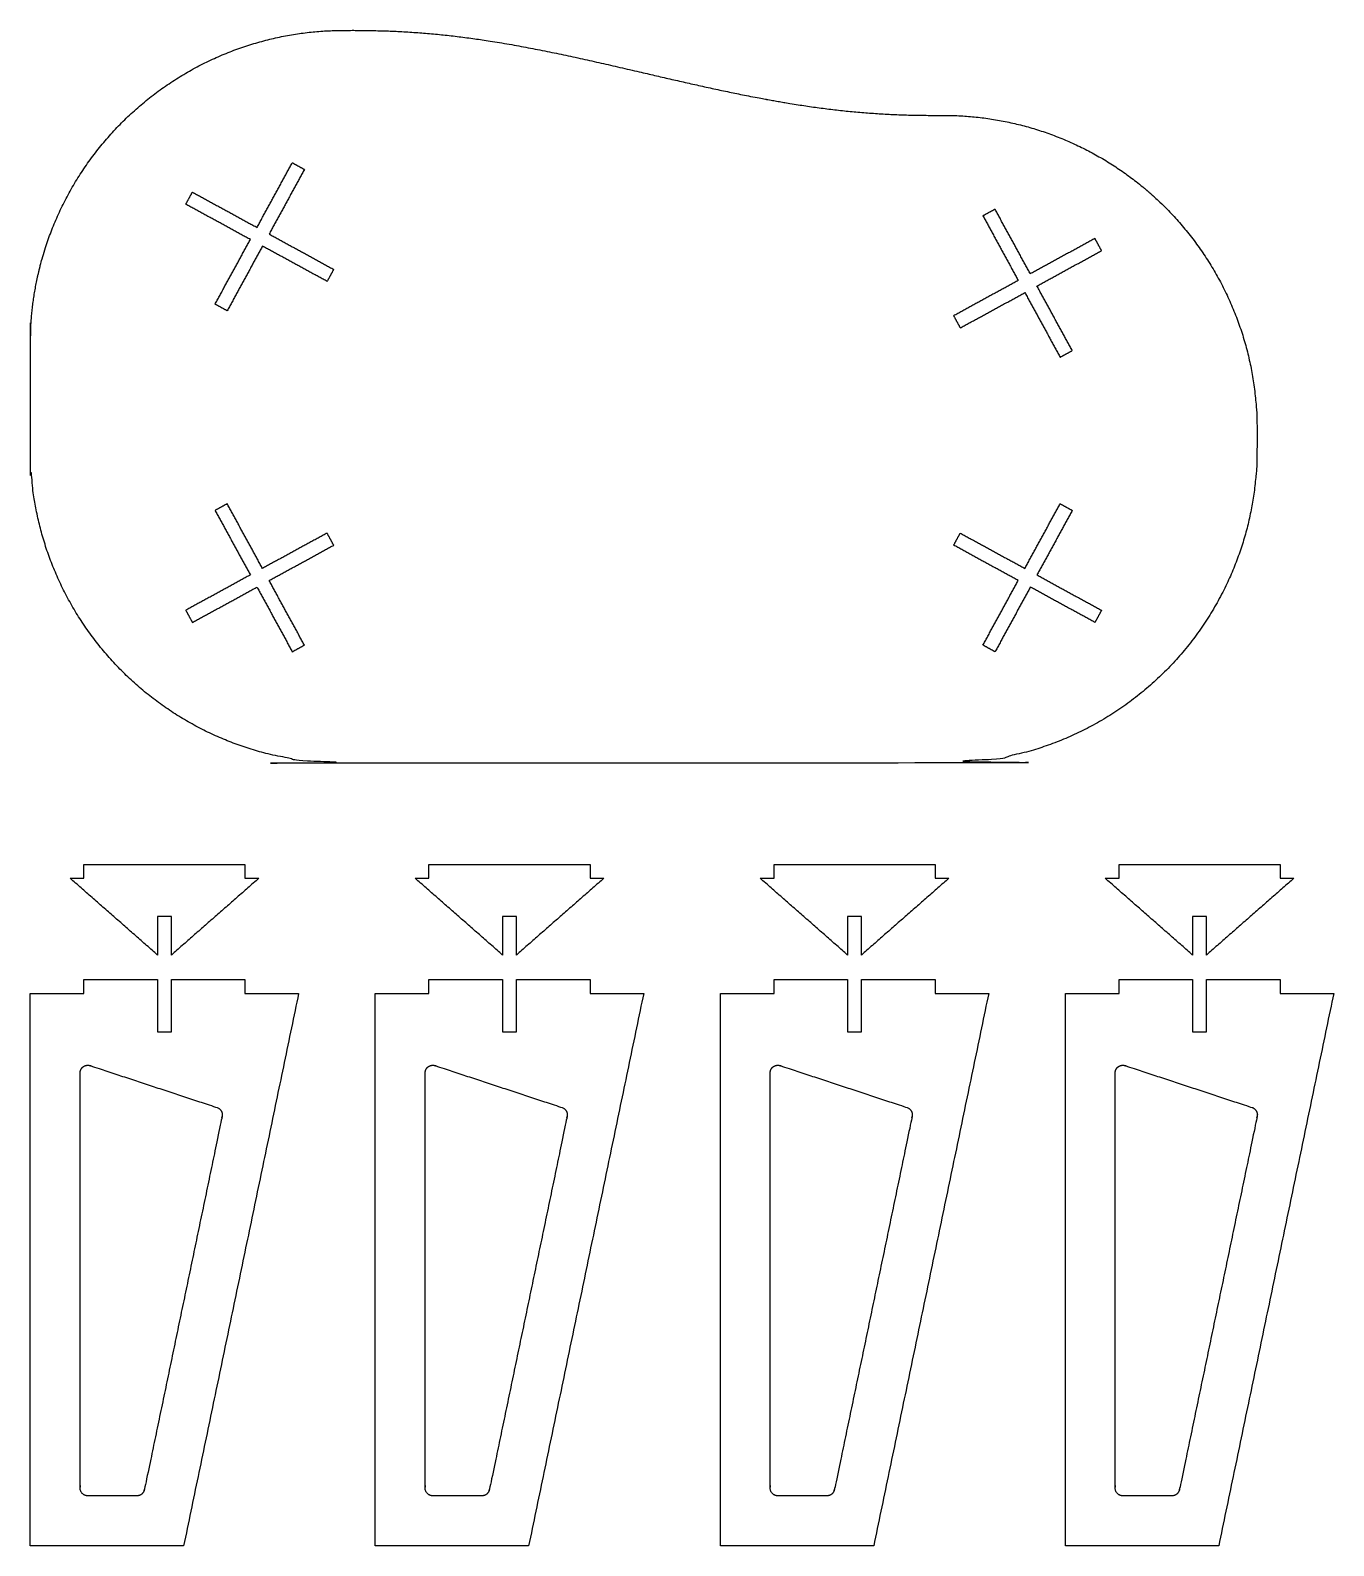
# Model space of a CAD drawing. Header units: millimetres. Extents: x 2458 to 4158, y -1020 to 955.
import ezdxf

# ---------------------------------------------------------------- set-up
doc = ezdxf.new("R2010")
doc.units = ezdxf.units.MM
doc.header["$MEASUREMENT"] = 0
doc.layers.add('Default', color=18, linetype='Continuous', true_color=0x000000)

msp = doc.modelspace()

# ---------------------------------------------------------------- linework, layer by layer
at = {"layer": 'Default'}
for points, weights, degree, knots in [([(2861.8, 955.3), (2624.6, 952.3), (2458, 783.5), (2458, 546.3), (2458, 500.6), (2458, 454.8), (2458, 409.1), (2458, 169.5), (2627.5, 0), (2867.1, 0), (3127.7, 0), (3388.3, 0), (3648.9, 0), (3888.5, 0), (4058, 169.5), (4058, 409.1), (4058, 417.9), (4058, 426.7), (4058, 435.5), (4058, 545.9), (4015.6, 647.9), (3937.2, 725.7), (3858.9, 803.6), (3756.6, 845.3), (3646.2, 844.6), (3605.5, 844.3), (3384.3, 853.5), (3129.1, 947.5), (2905.1, 955.9), (2861.8, 955.3)], [1, 0.807799429212, 0.807799429212, 1, 1, 1, 1, 0.804737854124, 0.804737854124, 1, 1, 1, 1, 0.804737854124, 0.804737854124, 1, 1, 1, 1, 0.948823891251, 0.948823891251, 1, 0.948823891251, 0.948823891251, 1, 1, 1, 1, 1, 1], 3, [0, 0, 0, 0, 637.267343, 637.267343, 637.267343, 637.419782, 637.419782, 637.419782, 1280.01828, 1280.01828, 1280.01828, 1280.506916, 1280.506916, 1280.506916, 1923.105413, 1923.105413, 1923.105413, 1923.134752, 1923.134752, 1923.134752, 2245.807447, 2245.807447, 2245.807447, 2568.480143, 2568.480143, 2568.480143, 2690.295173, 3232.922526, 3362.804574, 3362.804574, 3362.804574, 3362.804574]), ([(2523, -403.7), (2523, -674.4), (2523, -945), (2523, -955), (2533, -955), (2565, -955), (2597, -955), (2605.1, -955), (2606.8, -947), (2657.5, -703.7), (2708.2, -460.3), (2710, -451.6), (2701.6, -448.8), (2618.8, -421.5), (2536.1, -394.2), (2531.3, -392.6), (2527.1, -395.6), (2523, -398.6), (2523, -403.7)], [1, 1, 1, 0.707106781187, 1, 1, 1, 0.775871849635, 1, 1, 1, 0.745957230655, 1, 1, 1, 0.890508669978, 1, 0.890508669978, 1], 2, [-1339.51754, -1339.51754, -1339.51754, -798.223224, -798.223224, -782.515261, -782.515261, -718.500577, -718.500577, -704.846568, -704.846568, -207.652026, -207.652026, -193.075519, -193.075519, -18.893374, -18.893374, -9.446687, -9.446687, 0, 0, 0]), ([(2973, -403.7), (2973, -674.4), (2973, -945), (2973, -955), (2983, -955), (3015, -955), (3047, -955), (3055.1, -955), (3056.8, -947), (3107.5, -703.7), (3158.2, -460.3), (3160, -451.6), (3151.6, -448.8), (3068.8, -421.5), (2986.1, -394.2), (2981.3, -392.6), (2977.1, -395.6), (2973, -398.6), (2973, -403.7)], [1, 1, 1, 0.707106781187, 1, 1, 1, 0.775871849635, 1, 1, 1, 0.745957230655, 1, 1, 1, 0.890508669978, 1, 0.890508669978, 1], 2, [-1339.51754, -1339.51754, -1339.51754, -798.223224, -798.223224, -782.515261, -782.515261, -718.500577, -718.500577, -704.846568, -704.846568, -207.652026, -207.652026, -193.075519, -193.075519, -18.893374, -18.893374, -9.446687, -9.446687, 0, 0, 0]), ([(3423, -403.7), (3423, -674.4), (3423, -945), (3423, -955), (3433, -955), (3465, -955), (3497, -955), (3505.1, -955), (3506.8, -947), (3557.5, -703.7), (3608.2, -460.3), (3610, -451.6), (3601.6, -448.8), (3518.8, -421.5), (3436.1, -394.2), (3431.3, -392.6), (3427.1, -395.6), (3423, -398.6), (3423, -403.7)], [1, 1, 1, 0.707106781187, 1, 1, 1, 0.775871849635, 1, 1, 1, 0.745957230655, 1, 1, 1, 0.890508669978, 1, 0.890508669978, 1], 2, [-1339.51754, -1339.51754, -1339.51754, -798.223224, -798.223224, -782.515261, -782.515261, -718.500577, -718.500577, -704.846568, -704.846568, -207.652026, -207.652026, -193.075519, -193.075519, -18.893374, -18.893374, -9.446687, -9.446687, 0, 0, 0]), ([(3873, -403.7), (3873, -674.4), (3873, -945), (3873, -955), (3883, -955), (3915, -955), (3947, -955), (3955.1, -955), (3956.8, -947), (4007.5, -703.7), (4058.2, -460.3), (4060, -451.6), (4051.6, -448.8), (3968.8, -421.5), (3886.1, -394.2), (3881.3, -392.6), (3877.1, -395.6), (3873, -398.6), (3873, -403.7)], [1, 1, 1, 0.707106781187, 1, 1, 1, 0.775871849635, 1, 1, 1, 0.745957230655, 1, 1, 1, 0.890508669978, 1, 0.890508669978, 1], 2, [-1339.51754, -1339.51754, -1339.51754, -798.223224, -798.223224, -782.515261, -782.515261, -718.500577, -718.500577, -704.846568, -704.846568, -207.652026, -207.652026, -193.075519, -193.075519, -18.893374, -18.893374, -9.446687, -9.446687, 0, 0, 0])]:
    msp.add_rational_spline(points, weights, degree=degree, knots=knots, dxfattribs=at)
for points in [[(2753.7, 698.5), (2776.7, 740.6), (2799.7, 782.8)], [(2815.5, 774.1), (2792.5, 732), (2769.5, 689.9)], [(2799.7, 782.8), (2807.6, 778.4), (2815.5, 774.1)], [(2660.8, 728.7), (2665.1, 736.6), (2669.4, 744.5)], [(2669.4, 744.5), (2711.6, 721.5), (2753.7, 698.5)], [(2745, 682.7), (2702.9, 705.7), (2660.8, 728.7)], [(3716.3, 722.2), (3708.4, 717.9), (3700.5, 713.6)], [(3700.5, 713.6), (3723.5, 671.5), (3746.5, 629.3)], [(3762.3, 638), (3739.3, 680.1), (3716.3, 722.2)], [(2699, 598.5), (2722, 640.6), (2745, 682.7)], [(2760.8, 674.1), (2737.8, 632), (2714.8, 589.8)], [(2845.1, 628.1), (2803, 651.1), (2760.8, 674.1)], [(2769.5, 689.9), (2811.6, 666.9), (2853.7, 643.8)], [(3846.6, 684), (3804.4, 661), (3762.3, 638)], [(3855.2, 668.2), (3850.9, 676.1), (3846.6, 684)], [(3771, 622.2), (3813.1, 645.2), (3855.2, 668.2)], [(2853.7, 643.8), (2849.4, 635.9), (2845.1, 628.1)], [(3746.5, 629.3), (3704.4, 606.3), (3662.3, 583.3)], [(3670.9, 567.5), (3713, 590.5), (3755.2, 613.5)], [(3755.2, 613.5), (3778.2, 571.4), (3801.2, 529.3)], [(3817, 537.9), (3794, 580), (3771, 622.2)], [(2714.8, 589.8), (2706.9, 594.1), (2699, 598.5)], [(3662.3, 583.3), (3666.6, 575.4), (3670.9, 567.5)], [(3801.2, 529.3), (3809.1, 533.6), (3817, 537.9)], [(2714.8, 338.3), (2706.9, 333.9), (2699, 329.6)], [(2760.8, 254), (2737.8, 296.1), (2714.8, 338.3)], [(3755.2, 254), (3778.2, 296.1), (3801.2, 338.3)], [(3801.2, 338.3), (3809.1, 333.9), (3817, 329.6)], [(2699, 329.6), (2722, 287.5), (2745, 245.4)], [(3817, 329.6), (3794, 287.5), (3771, 245.4)], [(2845.1, 300), (2803, 277), (2760.8, 254)], [(2853.7, 284.2), (2849.4, 292.1), (2845.1, 300)], [(3662.3, 284.2), (3666.6, 292.1), (3670.9, 300)], [(3670.9, 300), (3713, 277), (3755.2, 254)], [(2769.5, 238.2), (2811.6, 261.2), (2853.7, 284.2)], [(3746.5, 238.2), (3704.4, 261.2), (3662.3, 284.2)], [(2745, 245.4), (2702.9, 222.4), (2660.8, 199.4)], [(2815.5, 154), (2792.5, 196.1), (2769.5, 238.2)], [(3700.5, 154), (3723.5, 196.1), (3746.5, 238.2)], [(3771, 245.4), (3813.1, 222.4), (3855.2, 199.4)], [(2669.4, 183.6), (2711.6, 206.6), (2753.7, 229.6)], [(2753.7, 229.6), (2776.7, 187.5), (2799.7, 145.3)], [(3762.3, 229.6), (3739.3, 187.5), (3716.3, 145.3)], [(3846.6, 183.6), (3804.4, 206.6), (3762.3, 229.6)], [(2660.8, 199.4), (2665.1, 191.5), (2669.4, 183.6)], [(3855.2, 199.4), (3850.9, 191.5), (3846.6, 183.6)], [(2799.7, 145.3), (2807.6, 149.7), (2815.5, 154)], [(3716.3, 145.3), (3708.4, 149.7), (3700.5, 154)], [(2528, -150), (2528, -141), (2528, -132)], [(2528, -132), (2633, -132), (2738, -132)], [(2738, -132), (2738, -141), (2738, -150)], [(2978, -150), (2978, -141), (2978, -132)], [(2978, -132), (3083, -132), (3188, -132)], [(3188, -132), (3188, -141), (3188, -150)], [(3428, -150), (3428, -141), (3428, -132)], [(3428, -132), (3533, -132), (3638, -132)], [(3638, -132), (3638, -141), (3638, -150)], [(3878, -150), (3878, -141), (3878, -132)], [(3878, -132), (3983, -132), (4088, -132)], [(4088, -132), (4088, -141), (4088, -150)], [(2510, -150), (2519, -150), (2528, -150)], [(2624, -250), (2567, -200), (2510, -150)], [(2756, -150), (2699, -200), (2642, -250)], [(2738, -150), (2747, -150), (2756, -150)], [(2960, -150), (2969, -150), (2978, -150)], [(3074, -250), (3017, -200), (2960, -150)], [(3206, -150), (3149, -200), (3092, -250)], [(3188, -150), (3197, -150), (3206, -150)], [(3410, -150), (3419, -150), (3428, -150)], [(3524, -250), (3467, -200), (3410, -150)], [(3656, -150), (3599, -200), (3542, -250)], [(3638, -150), (3647, -150), (3656, -150)], [(3860, -150), (3869, -150), (3878, -150)], [(3974, -250), (3917, -200), (3860, -150)], [(4106, -150), (4049, -200), (3992, -250)], [(4088, -150), (4097, -150), (4106, -150)], [(2642, -200), (2633, -200), (2624, -200)], [(2624, -200), (2624, -225), (2624, -250)], [(2642, -250), (2642, -225), (2642, -200)], [(3092, -200), (3083, -200), (3074, -200)], [(3074, -200), (3074, -225), (3074, -250)], [(3092, -250), (3092, -225), (3092, -200)], [(3542, -200), (3533, -200), (3524, -200)], [(3524, -200), (3524, -225), (3524, -250)], [(3542, -250), (3542, -225), (3542, -200)], [(3992, -200), (3983, -200), (3974, -200)], [(3974, -200), (3974, -225), (3974, -250)], [(3992, -250), (3992, -225), (3992, -200)], [(2528, -300), (2528, -291), (2528, -282)], [(2528, -282), (2576, -282), (2624, -282)], [(2624, -282), (2624, -316), (2624, -350)], [(2642, -350), (2642, -316), (2642, -282)], [(2642, -282), (2690, -282), (2738, -282)], [(2738, -282), (2738, -291), (2738, -300)], [(2978, -300), (2978, -291), (2978, -282)], [(2978, -282), (3026, -282), (3074, -282)], [(3074, -282), (3074, -316), (3074, -350)], [(3092, -350), (3092, -316), (3092, -282)], [(3092, -282), (3140, -282), (3188, -282)], [(3188, -282), (3188, -291), (3188, -300)], [(3428, -300), (3428, -291), (3428, -282)], [(3428, -282), (3476, -282), (3524, -282)], [(3524, -282), (3524, -316), (3524, -350)], [(3542, -350), (3542, -316), (3542, -282)], [(3542, -282), (3590, -282), (3638, -282)], [(3638, -282), (3638, -291), (3638, -300)], [(3878, -300), (3878, -291), (3878, -282)], [(3878, -282), (3926, -282), (3974, -282)], [(3974, -282), (3974, -316), (3974, -350)], [(3992, -350), (3992, -316), (3992, -282)], [(3992, -282), (4040, -282), (4088, -282)], [(4088, -282), (4088, -291), (4088, -300)], [(2458, -1020), (2458, -660), (2458, -300)], [(2458, -300), (2493, -300), (2528, -300)], [(2808, -300), (2733, -660), (2658, -1020)], [(2738, -300), (2773, -300), (2808, -300)], [(2908, -1020), (2908, -660), (2908, -300)], [(2908, -300), (2943, -300), (2978, -300)], [(3258, -300), (3183, -660), (3108, -1020)], [(3188, -300), (3223, -300), (3258, -300)], [(3358, -1020), (3358, -660), (3358, -300)], [(3358, -300), (3393, -300), (3428, -300)], [(3708, -300), (3633, -660), (3558, -1020)], [(3638, -300), (3673, -300), (3708, -300)], [(3808, -1020), (3808, -660), (3808, -300)], [(3808, -300), (3843, -300), (3878, -300)], [(4158, -300), (4083, -660), (4008, -1020)], [(4088, -300), (4123, -300), (4158, -300)], [(2624, -350), (2633, -350), (2642, -350)], [(3074, -350), (3083, -350), (3092, -350)], [(3524, -350), (3533, -350), (3542, -350)], [(3974, -350), (3983, -350), (3992, -350)], [(2658, -1020), (2558, -1020), (2458, -1020)], [(3108, -1020), (3008, -1020), (2908, -1020)], [(3558, -1020), (3458, -1020), (3358, -1020)], [(4008, -1020), (3908, -1020), (3808, -1020)]]:
    msp.add_open_spline(points, degree=2, dxfattribs=at)

doc.saveas('drawing.dxf')
